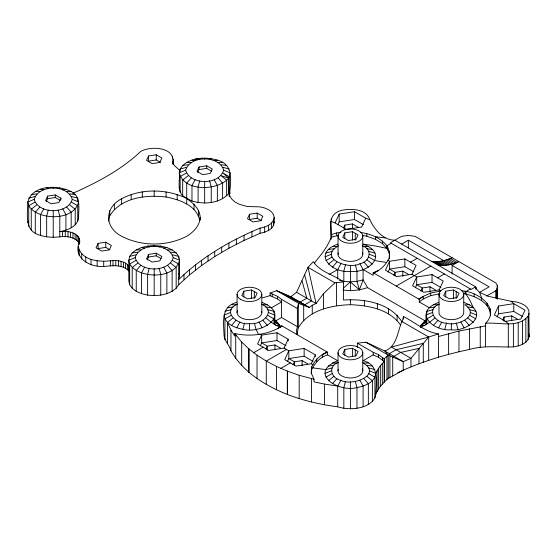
<?xml version="1.0" encoding="UTF-8"?>
<svg xmlns="http://www.w3.org/2000/svg" width="557" height="557" viewBox="0 0 557 557"><rect width="100%" height="100%" fill="white"/><g stroke="black" fill="none" stroke-linecap="round" stroke-linejoin="round"><path stroke-width="0.84" d="M266.274 384.414L266.274 361.096L257.042 355.22L248.819 348.87L241.696 342.095L234.817 333.532C250.72 336.999 268.244 334.799 282.134 326.033L327.62 352.289L327.62 354.886L337.716 360.713C307.534 372.939 338.364 392.873 356.974 387.561C364.744 386.168 374.812 382.443 375.787 373.406C377.82 368.964 380.709 364.96 384.121 361.486L378.447 357.211L373.19 354.886L363.094 360.713C379.428 364.382 376.156 381.329 375.787 394.126C375.293 400.859 368.838 404.765 363.094 406.819C354.865 409.339 345.946 409.339 337.716 406.819C320.56 404.619 303.614 400.671 287.44 394.488L287.315 394.419C273.536 388.953 260.328 381.837 248.951 372.264L248.819 372.194C241.808 366.04 235.59 358.973 230.967 350.833C229.581 345.319 224.84 341.441 224.067 335.843C223.698 323.046 220.419 306.092 236.76 302.43M288.213 340.954L288.213 339.227L276.996 332.752L261.672 335.119L259.917 334.103M313.118 361.382L304.143 356.202L304.143 348.424L288.825 350.792L284.112 348.076L268.787 350.444L257.571 343.968L261.672 335.119L261.672 342.903L260.307 345.848M337.82 224.812L339.185 221.867L339.185 214.083L354.51 211.716L365.726 218.191L369.862 219.757C374.645 229.756 382.972 240.032 394.892 240.206L475.657 286.834L477.029 289.731L479.584 292.341L488.224 296.282L511.075 301.288L516.067 301.88L520.621 303.196L524.429 305.145L527.235 307.603L528.844 310.388L529.15 336.644C527.507 343.558 519.618 346.029 513.387 346.9C498.696 347.352 483.866 345.18 469.523 349.462C446.108 354.252 423.097 361.242 401.291 371.066M363.484 224.68L354.51 219.5L354.51 211.716M389.308 258.928L389.58 254.695L387.282 248.916L387.289 246.326C380.939 237.853 370.447 233.794 360.247 232.415M389.58 254.695L389.58 252.105L387.289 246.326M490.425 315.561C490.341 302.604 475.838 296.421 465.067 293.824L465.067 291.227L461.732 290.789M497.102 316.773L498.473 313.828L498.473 306.044L513.798 303.676L525.014 310.152L520.906 319.001L505.582 321.368L494.365 314.893L498.473 306.044M522.765 316.641L513.791 311.46L513.798 303.676L511.075 301.288M327.008 351.933C320.178 355.088 314.823 360.226 311.607 367.014L311.231 372.946L314.009 379.254L314.009 381.851L324.432 384.072L337.716 386.092L340.884 380.334C352.17 386.6 383.453 374.589 362.287 362.342M311.342 373.844L311.607 367.014M389.58 252.105L389.197 258.03C385.973 264.812 380.626 269.95 373.803 273.111L373.19 272.756L373.19 275.353L363.094 269.525L359.919 263.76C348.64 270.027 317.351 258.023 338.524 245.769M475.657 288.561L475.657 286.834L471.166 289.424L390.408 242.796L401.625 236.328L408.351 235.409L415.083 236.328L495.848 282.956C497.916 285.059 497.916 288.623 495.848 290.726L486.56 296.087M369.862 219.757C366.555 209.55 353.089 208.429 344.024 209.919C327.238 212.349 330.614 226.065 330.942 239.496M79.672 243.005C80.904 232.763 67.446 230.347 59.801 231.649C67.571 230.264 77.639 226.539 78.614 217.495C78.502 208.569 81.266 196.336 71.178 191.587C58.116 184.91 32.278 184.548 27.85 201.954C27.481 214.751 24.202 231.698 40.543 235.367C47.658 237.672 55.185 237.526 62.516 236.551C68.532 236.412 75.898 237.651 79.191 243.298M27.85 222.675L28.198 221.157M34.193 199.364C38.656 184.304 67.808 184.304 72.271 199.364C67.808 214.417 38.656 214.417 34.193 199.364L27.85 201.954L28.713 205.742L28.713 226.469M78.328 246.64C81.559 261.282 100.817 262.347 112.994 260.516C118.571 260.356 124.817 261.442 128.73 265.759L128.73 270.939C122.345 264.109 112.027 265.675 103.706 266.476C89.552 267.395 72.18 257.508 79.672 241.278M78.328 251.82L78.843 249.543M223.698 170.219C219.242 185.279 190.09 185.279 185.627 170.219C190.09 155.159 219.242 155.159 223.698 170.219L230.048 172.809L229.185 176.604L229.185 192.144L228.704 193.711C219.493 203.542 204.287 204.698 191.977 201.042C170.72 189.074 143.497 187.27 121.656 198.717C104.333 207.664 104.333 227.326 121.656 236.272C141.659 246.577 166.717 246.577 186.72 236.272C193.495 232.088 199.698 225.877 200.193 217.495C199.719 207.051 190.383 201.077 182.682 195.681C176.694 189.596 180.245 180.308 179.284 172.809C179.556 168.179 182.981 164.754 186.72 162.449C195.98 157.185 207.336 157.262 217.355 160.117C234.894 164.538 230.396 182.717 229.352 196.565M108.531 221.15L109.75 215.803L109.75 210.623M274.176 217.495C273.445 224.276 265.898 227.068 260.07 228.112C249.432 232.548 239.016 237.498 228.906 243.033C210.748 253.066 193.571 265.055 178.706 279.572L179.57 275.778L179.57 260.237L178.706 256.443L176.165 252.913L172.134 249.877L166.877 247.545L160.757 246.083L154.185 245.581L147.619 246.083L141.499 247.545L136.242 249.877L132.204 252.913L129.67 256.443L128.806 260.237L128.806 280.965L129.67 284.752L132.204 288.289L136.242 291.325L141.499 293.65L147.619 295.119L154.185 295.614L160.757 295.119L166.877 293.65L172.134 291.325L176.165 288.289L178.706 284.752L189.575 274.886L201.606 265.48L214.737 256.575L228.906 248.213L244.036 240.443L260.07 233.292L264.659 232.192L268.606 230.445L271.628 228.168L273.529 225.522L274.176 222.675L274.176 217.495L273.529 214.647L271.628 212.001L268.606 209.724L264.659 207.977L260.07 206.877L247.266 206.515L239.169 204.238L234.803 201.843L231.566 198.912L229.658 195.611L229.185 192.144M135.149 257.647C139.612 242.587 168.764 242.587 173.227 257.647C168.764 272.707 139.612 272.707 135.149 257.647L128.806 260.237L129.67 264.032L129.67 284.752M172.573 163.779C176.59 147.006 150.794 145.558 140.726 151.434C121.405 169.767 97.064 182.564 72.737 193.349M179.284 188.35L179.633 186.832M261.33 304.059C278.061 311.391 260.954 325.657 249.445 323.52C237.936 325.657 220.837 311.391 237.567 304.059M297.389 334.687L296.47 330.663L297.382 326.66L297.382 308.522L298.308 304.47L298.963 303.551L309.344 307.443L312.268 305.243L316.077 303.551L323.436 293.72L334.854 282.831L343.474 281.912L343.474 300.049C364.403 298.552 389.942 302.883 402.015 321.918M296.832 334.228L298.308 327.781L298.308 304.47M391.195 243.256L386.795 245.79L386.795 248.387L376.372 246.159L363.094 244.14C389.169 253.546 369.235 273.32 350.402 271.489C331.568 273.32 311.635 253.546 337.716 244.14M340.884 380.334C330.879 378.468 327.669 365.831 338.524 362.342M359.919 263.76C369.932 261.894 373.141 249.264 362.287 245.769M438.491 357.225L438.491 333.908C425.088 331.972 415.181 322.322 403.428 316.529L402.502 320.588L401.848 321.5C397.621 331.478 396.779 347.06 384.734 350.966L365.949 342.228L357.336 343.14L357.336 347.457M438.665 302.43C412.591 311.836 432.524 331.603 451.358 329.772C465.039 332.042 488.642 316.292 469.307 304.756L464.823 304.756C481.151 315.722 456.886 326.757 446.436 323.144C435.358 323.255 425.555 309.253 439.473 304.059M420.598 326.952L420.981 325.469L424.894 320.741L426.384 319.878M48.306 209.975L46.663 216.109L46.663 236.829M149.262 268.265L147.619 274.392L147.619 295.119M199.74 180.837L198.097 186.964L198.097 202.504M230.41 312.526L224.067 315.116C225.042 324.16 235.11 327.885 242.88 329.271L244.523 323.144M345.479 264.853L343.836 270.987L343.836 281.348L343.391 282.907M345.479 381.427L343.836 387.561L343.836 408.281M444.792 329.271L446.436 323.144M185.627 170.219L179.284 172.809C184.109 191.977 217.502 190.954 228.704 178.17L229.185 176.604L223.051 173.06L228.704 178.17L228.704 193.711M528.127 339.526L528.127 316.209L529.15 313.326M343.042 290.058L350.402 290.691L359.404 289.912L363.094 279.886L363.094 269.525M265.933 307.032L271.433 307.791L281.529 301.964L277.49 298.928L270.096 295.649L270.096 293.059L276.676 290.684L290.851 296.763L296.575 292.293L308.014 267.332L313.368 261.672C320.247 272.276 333.831 274.594 343.474 281.912M47.624 196.12L45.57 200.548L51.181 203.785L58.84 202.602L60.894 198.174L55.282 194.936L47.624 196.12L47.624 198.717L46.252 201.662M98.102 243.402L96.048 247.823L101.659 251.061L109.318 249.877L111.372 245.456L105.76 242.211L98.102 243.402L98.102 248.582L105.76 247.399L109.966 249.821M148.58 155.974L146.526 160.395L152.138 163.633L159.796 162.449L161.85 158.021L156.239 154.783L148.58 155.974L148.58 161.154L156.239 159.963L160.444 162.393M148.58 254.41L146.526 258.831L152.138 262.068L159.796 260.885L161.85 256.464L156.239 253.226L148.58 254.41L148.58 257L147.208 259.945M199.058 166.982L197.004 171.403L202.609 174.64L210.274 173.457L212.328 169.036L206.717 165.798L199.058 166.982L199.058 169.572L197.686 172.517M249.536 214.257L247.482 218.678L253.087 221.916L260.753 220.732L262.807 216.311L257.195 213.073L249.536 214.257L249.536 219.437L257.195 218.253L261.4 220.683M243.841 291.158L241.787 295.579L247.399 298.817L255.057 297.633L257.111 293.205L251.499 289.967L243.841 291.158L243.841 297.013M265.912 349.086L267.283 346.141L274.942 344.95L280.554 348.188M365.726 218.191L361.618 227.033L346.301 229.407L335.084 222.932L339.185 214.083M284.112 348.076L288.213 339.227M343.425 228.05L344.797 225.105L352.456 223.921L358.067 227.159M344.797 232.868L342.743 237.289L348.348 240.533L356.014 239.343L358.067 234.922L352.456 231.684L344.797 232.868L344.797 238.73M287.454 361.521L288.825 358.576L288.825 350.792L284.718 359.641L295.934 366.116L311.259 363.749L313.013 364.765M293.066 364.758L294.43 361.813L302.096 360.63L307.701 363.867M311.259 363.749L315.359 354.9L304.143 348.424M344.797 349.441L342.743 353.862L348.348 357.1L356.014 355.916L358.067 351.495L352.456 348.257L344.797 349.441L344.797 355.296M388.111 272.171L389.552 269.073L389.552 261.289L387.79 260.279M393.792 275.255L395.157 272.31L402.822 271.127L408.427 274.364M411.985 274.246L416.093 265.397L404.876 258.921L389.552 261.289L385.444 270.138L396.661 276.613L411.985 274.246L416.699 276.968L432.023 274.594L443.24 281.069L439.132 289.918L423.814 292.286L412.591 285.811L416.699 276.968L416.699 284.745L415.348 287.663M420.939 290.935L422.31 287.983L429.969 286.799L435.581 290.037M445.753 291.158L443.699 295.579L449.304 298.817L456.97 297.633L459.024 293.205L453.412 289.967L445.753 291.158L445.753 297.013M502.713 320.017L504.078 317.065L511.744 315.882L517.349 319.119M335.084 222.932L330.942 221.359L331.77 237.045L326.813 246.34L322.823 252.432L314.475 262.96M375.787 394.126C378.83 387.442 383.857 381.851 389.559 377.298M43.711 208.882L40.543 214.64L40.543 235.367M144.667 267.165L141.499 272.93L141.499 293.65M195.145 179.737L191.977 185.502L191.977 201.042M236.76 327.808L239.928 322.043M337.716 279.022L337.716 269.525L340.884 263.76M438.665 327.808L441.84 322.043M311.607 369.611C315.081 362.934 320.101 357.058 327.62 354.886M109.75 215.803C121.266 197.331 146.296 194.678 166.097 197.018C179.368 199.573 196.725 205.331 199.671 220.384M298.308 327.781C308.745 309.998 331.283 305.313 350.402 304.7C368.4 305.431 389.622 309.212 400.546 325.051M438.491 333.908L428.688 336.999L410.969 358.339L403.226 361.646L388.236 355.094L365.949 342.228M39.77 207.134L35.286 212.314L35.286 233.035M191.204 177.989L186.72 183.169L186.72 203.897M140.726 265.417L136.242 270.598L136.242 291.325M231.503 325.483L235.987 320.296M332.459 267.193L336.943 262.013M332.459 383.766L336.943 378.586M433.409 325.483L437.899 320.296M485.544 346.545L485.634 323.276C499.135 322.009 517.857 328.519 528.127 316.209M485.634 323.276C500.304 308.78 479.298 293.003 465.067 291.227M384.121 382.206L384.121 358.889L388.236 355.094L384.734 350.966L403.226 361.646L403.226 370.224L388.236 378.412L388.236 355.094M343.335 288.185L350.402 281.849L356.974 281.348L363.094 279.886L367.585 287.656L424.894 320.741M425.144 325.476L420.981 325.469L426.147 320.964M36.748 204.858L31.248 209.279L31.248 230.006M188.175 175.713L182.682 180.134L182.682 195.681M137.704 263.141L132.204 267.562L132.204 288.289M227.465 343.168L227.465 322.447L232.965 318.019M328.421 264.157L333.922 259.736M328.421 380.73L333.922 376.309M434.871 318.019L429.377 322.447L420.723 327.439M242.88 329.271C261.491 334.59 292.321 314.649 262.138 302.43M277.49 328.707L281.529 325.678L282.134 326.033M434.871 307.032L429.377 307.791L419.282 301.964L419.282 299.367L423.313 296.331L430.714 293.052L440.893 290.935L439.132 289.918M419.282 301.964L423.313 298.928L430.714 295.649L440.044 293.706M420.981 325.469L426.189 322.106M470.38 288.972L465.993 291.513L465.993 294.103L469.836 300.126L473.339 307.791L467.845 307.032M34.847 202.205L28.713 205.742C37.96 220.816 74.109 221.129 78.614 201.954L72.271 199.364M58.158 188.746L59.801 187.8M186.275 173.06L180.148 176.604L180.148 192.144M209.592 159.601L211.235 158.654M135.797 260.495L129.67 264.032C138.916 279.099 175.065 279.412 179.57 260.237L173.227 257.647M159.114 247.03L160.757 246.083M231.058 315.373L224.931 318.91L224.931 339.638M325.887 260.627L332.014 257.083M329.062 274.517L337.716 269.525M401.625 244.098L408.351 240.213L444.632 261.156M274.42 319.878L275.917 320.741L281.529 317.504L297.382 326.66M253.734 352.658L263.176 347.206M410.481 262.159L417.214 258.274M286.465 349.434L266.274 361.096L276.439 366.422L287.44 371.164L299.179 375.286L314.009 379.254M396.236 286.061L430.784 266.114M449.109 259.43L452.103 257.696C445.795 260.509 438.839 262.263 431.912 261.581M452.103 274.107L452.103 265.473L458.829 261.588C452.528 264.394 445.572 266.149 438.638 265.466M280.881 368.33L290.322 362.879M437.628 277.832L444.361 273.947M373.803 273.111L418.669 299.012L423.313 296.331L423.313 298.928M325.887 377.193L332.014 373.656M432.97 315.373L426.843 318.91L426.843 324.09M479.396 292.453L489.116 286.841L452.103 265.473M397.747 372.73L400.643 371.352M373.19 272.756L378.447 270.423M327.62 352.289L322.364 354.614L322.364 357.211M325.023 256.833L331.366 254.243M432.323 312.526L425.98 315.116L425.98 324.62M325.023 373.406L331.366 370.816M270.096 295.649L262.563 297.835M331.77 234.441L336.693 232.937L340.87 232.387M331.77 237.045L338.364 235.319M438.491 336.498L458.975 331.046L485.634 325.873M339.241 280.248L343.836 281.348L350.402 281.849L359.404 289.912L367.585 287.656M312.7 367.857L325.887 369.611L332.014 367.968M428.688 360.316L428.688 336.999L391.467 347.081L410.969 358.339L410.969 366.924M28.713 198.16L34.847 196.517M186.275 167.372L180.148 169.015L180.148 171.605M129.67 256.443L135.797 254.8M325.887 253.038L332.014 251.395M224.931 311.328L231.058 309.685M432.97 309.685L426.843 311.328L426.843 313.918M110.523 260.767L110.279 265.974M214.18 160.701L217.355 160.117M62.753 189.84L65.921 189.262M163.702 248.13L166.877 247.545M199.058 169.572L206.717 168.388L211.625 171.222M47.624 198.717L55.282 197.526L60.191 200.36M339.185 221.867L354.51 219.5M148.58 257L156.239 255.816L161.147 258.65M413.851 271.879L404.876 266.699L389.552 269.073L395.157 272.31L395.157 275.764M440.998 287.558L432.023 282.371L416.699 284.745L422.31 287.983L422.31 291.436M285.971 345.709L276.996 340.529L261.672 342.903L267.283 346.141L267.283 350.457M513.791 311.46L498.473 313.828M304.143 356.202L288.825 358.576L294.43 361.813L294.43 365.267M182.682 165.485L188.175 164.726M31.248 194.623L36.748 193.864M132.204 252.913L137.704 252.154M328.421 249.501L333.922 248.742M227.465 307.791L232.965 307.032M328.421 366.074L333.922 365.315M275.666 325.476L279.83 325.469L280.213 326.952M186.72 162.449L191.204 162.449M218.128 162.449L222.612 162.449M35.286 191.587L39.77 191.587M66.694 191.587L71.178 191.587M332.459 246.473L336.943 246.473M363.867 246.473L368.351 246.473M136.242 249.877L140.726 249.877M167.65 249.877L172.134 249.877M231.503 304.756L235.987 304.756M262.911 304.756L267.395 304.756M433.409 304.756L437.899 304.756M332.459 363.039L336.943 363.039M363.867 363.039L368.351 363.039M385.353 237.943L375.488 236.732L375.488 239.329L382.478 243.674L387.282 248.916M463.396 293.602L465.067 293.824M221.15 164.726L226.643 165.485M69.716 193.864L75.216 194.623M366.889 248.742L372.382 249.501M170.672 252.154L176.165 252.913M366.889 365.315L372.382 366.074M386.481 262.465L374.924 260.627L368.79 257.083M362.698 235.451L366.791 236.175L375.488 239.329M191.977 160.117L195.145 160.701L195.375 158.933L199.74 159.601L198.097 158.654M40.543 189.262L43.711 189.84M141.499 247.545L144.667 248.13M223.051 167.372L229.185 169.015M368.79 251.395L374.924 253.038M71.616 196.517L77.75 198.16L77.75 200.75M469.746 309.685L475.873 311.328M172.573 254.8L178.706 256.443L178.706 258.17M267.833 309.685L273.967 311.328L273.967 313.055M368.79 367.968L374.924 369.611M228.704 178.17L221.15 175.713L226.643 180.134L226.643 195.681M369.437 254.243L375.787 256.833M470.393 312.526L476.743 315.116M268.488 312.526L274.831 315.116L274.831 324.62M369.437 370.816L375.787 373.406M464.051 302.43L469.307 304.756M270.096 293.059L277.49 296.338L281.529 299.374L297.382 308.522M357.336 343.14L373.19 352.296L378.447 354.621L384.121 358.889M280.916 292.502L300.098 302.103L306.823 298.218L302.033 280.853M278.256 291.367L304.721 304.77L311.447 300.884L304.665 274.866M418.669 299.012L419.282 299.367M450.328 258.455L457.06 262.34M448.566 259.137L455.299 263.022M446.811 259.736L453.544 263.621M445.078 260.265L451.804 264.15M443.351 260.704L450.084 264.596M441.652 261.073L448.378 264.958M439.967 261.358L446.693 265.243M438.303 261.56L445.029 265.452M436.66 261.686L443.393 265.571M435.052 261.734L441.778 265.619M433.464 261.693L440.197 265.585M469.746 315.373L475.873 318.91M334.854 282.831L308.014 267.332L316.077 303.551L296.575 292.293M401.848 321.5L428.688 336.999M290.851 296.763L309.344 307.443L276.676 290.684L298.963 303.551M267.833 315.373L273.967 318.91L273.967 324.09M368.79 373.656L374.924 377.193L374.924 397.921M46.663 187.8L48.306 188.746M71.616 202.205L77.75 205.742L77.75 221.289M147.619 246.083L149.262 247.03M172.573 260.495L178.706 264.032L178.706 284.752M280.08 327.439L271.433 322.447L265.933 318.019M313.013 367.362L313.5 367.641M274.615 322.106L279.83 325.469L275.917 320.741M179.089 169.767L174.188 165.401L172.573 162.052M467.845 318.019L473.339 322.447M366.889 259.736L372.382 264.157M366.889 376.309L372.382 380.73L372.382 401.458M170.672 263.141L176.165 267.562L176.165 288.289M69.716 204.858L75.216 209.279L75.216 224.819M274.016 320.4L279.83 325.469M505.582 321.368L508.304 323.756L508.304 347.081M464.823 320.296L469.307 325.483M363.867 262.013L368.351 267.193M218.128 177.989L222.612 183.169L222.612 198.717M363.867 378.586L368.351 383.766L368.351 404.486M262.911 320.296L267.395 325.483M167.65 265.417L172.134 270.598L172.134 291.325M66.694 207.134L71.178 212.314L71.178 227.855M227.465 322.447L230.967 330.113L234.817 336.129L234.817 333.532M460.876 322.043L464.051 327.808M359.919 380.334L363.094 386.092L363.094 406.819M214.18 179.737L217.355 185.502L217.355 201.042M258.97 322.043L262.138 327.808M163.702 267.165L166.877 272.93L166.877 293.65M62.753 208.882L65.921 214.64L65.921 230.187M258.406 334.277L256.018 329.271L254.375 323.144M479.584 292.341L481.673 298.037L481.673 300.634M359.404 289.912L356.974 281.348L356.974 270.987L355.331 264.853M456.287 323.144L457.931 329.271M355.331 381.427L356.974 387.561L356.974 408.281M209.592 180.837L211.235 186.964L211.235 202.504M159.114 268.265L160.757 274.392L160.757 295.119M58.158 209.975L59.801 216.109L59.801 236.829M273.696 220.544L274.176 222.675M274.309 323.206L274.657 324.724M229.7 192.019L230.048 193.53M172.9 162.964L173.227 164.392L173.227 159.211M179.048 273.508L179.57 275.778M78.265 215.977L78.614 217.495M528.844 333.706L529.15 336.644M525.85 318.834L525.85 342.151M522.466 321.034L522.466 344.351M518.219 322.656L518.219 345.974M513.387 323.582L513.387 346.9M511.744 315.882L511.744 320.198M504.078 317.065L504.078 321.382M497.436 286.841L497.436 298.928M497.387 286.173L497.387 299.123M497.255 285.504L497.255 298.545M497.032 288.839L497.032 298.336M496.719 289.487L496.719 298.12M496.329 290.113L496.329 297.891M495.848 290.726L495.848 298.225M490.153 308.724L490.153 311.328M487.131 303.057L487.131 305.661M480.252 326.722L480.252 347.45M475.977 287.823L475.977 289.549M474.146 293.999L474.146 296.596M469.523 328.741L469.523 349.462M463.73 294.395L463.73 312.526A12.372 7.144 0 0 1 451.358 319.669A12.372 7.144 0 0 1 438.986 312.526L438.986 294.395M458.975 331.046L458.975 351.766M456.218 291.59L456.218 298.496M453.412 289.967L453.412 298.336M451.358 323.52L451.358 329.772M448.622 333.629L448.622 354.356M432.023 274.594L432.023 282.371M430.714 293.052L430.714 295.649M429.969 286.799L429.969 291.979M423.285 362.245L423.285 343.349L396.09 349.747L389.357 353.639L389.907 355.826L389.907 377.5M418.989 363.77L418.989 348.383L400.713 352.421L392.72 357.058L392.72 375.961M408.351 240.213L408.351 247.983M404.876 258.921L404.876 266.699M403.428 316.529L403.428 319.119M402.822 271.127L402.822 276.307M397.113 315.088L397.113 320.275M388.542 308.641L388.542 313.821M386.934 356.188L386.934 379.505M384.518 358.471L384.518 381.782M382.478 241.077L382.478 243.674M382.478 357.657L382.478 360.247M382.318 363.415L382.318 384.135M380.34 365.831L380.34 386.558M378.586 368.309L378.586 389.03M378.447 354.621L378.447 357.211M377.374 303.69L377.374 308.87M377.068 370.837L377.068 391.557M373.19 352.296L373.19 354.886M366.791 233.578L366.791 236.175M364.362 300.585L364.362 305.765M362.781 236.105A12.372 7.144 0 0 1 344.219 242.295A12.372 7.144 0 0 1 344.219 229.923A12.372 7.144 0 0 1 362.781 236.105L362.781 254.243M362.781 352.678A12.372 7.144 0 0 1 344.219 358.868A12.372 7.144 0 0 1 344.219 346.496A12.372 7.144 0 0 1 362.781 352.678L362.781 370.816M355.262 233.299L355.262 240.213M355.262 349.873L355.262 355.923M352.456 223.921L352.456 228.238M352.456 231.684L352.456 240.053M352.456 348.257L352.456 356.626M350.402 265.229L350.402 290.691M350.402 299.52L350.402 304.7M350.402 381.803L350.402 408.782M344.797 225.105L344.797 229.421M338.029 236.105L338.029 254.243M338.029 352.678L338.029 370.816M337.716 386.092L337.716 406.819M336.693 232.937L336.693 235.541M336.442 282.448L336.442 305.765M331.248 218.428L331.248 220.154M324.432 384.072L324.432 404.8M323.436 293.72L323.436 308.87M316.689 358.882L316.689 361.486M315.359 354.9L315.359 356.626M312.268 305.243L312.268 313.821M311.551 378.732L311.551 402.05M303.697 305.118L303.697 320.275M302.096 360.63L302.096 365.81M299.179 375.286L299.186 398.603M287.44 371.164L287.44 394.488M287.315 371.094L287.315 394.419M281.529 299.374L281.529 317.504M277.49 296.338L277.49 298.928M276.996 332.752L276.996 340.529M276.439 366.422L276.439 389.747M274.942 344.95L274.942 349.267M273.529 220.342L273.529 225.522M272.234 294.005L272.234 296.596M271.628 222.988L271.628 228.168M268.606 225.265L268.606 230.445M264.659 227.012L264.659 232.192M261.825 294.395L261.825 312.526M260.07 228.112L260.07 233.292M257.195 213.073L257.195 218.253M257.042 355.22L257.042 378.544M254.305 291.59L254.305 298.496M251.945 231.608L251.945 236.788M251.499 289.967L251.499 298.336M249.445 323.52L249.445 329.772M248.951 348.947L248.951 372.264M248.819 348.87L248.819 372.194M244.036 235.263L244.036 240.443M241.696 342.095L241.696 365.413M237.073 294.395L237.073 312.526M236.356 239.071L236.356 244.251M235.722 334.959L235.729 358.276M230.967 330.113L230.967 350.833M229.233 193.885L229.233 196.475M228.906 243.033L228.906 248.213M221.693 247.141L221.693 252.321M214.737 251.395L214.737 256.575M208.04 255.781L208.04 260.961M206.717 165.798L206.717 168.388M204.663 158.153L204.663 159.225M204.663 181.206L204.663 203.006M201.606 260.3L201.606 265.48M200.193 217.495L200.193 220.085M198.626 210.623L198.626 215.803M195.451 264.944L195.451 270.124M194.031 204.217L194.031 209.397M189.575 269.706L189.575 274.886M183.991 274.587L183.991 279.767M177.189 194.49L177.189 199.671M172.573 156.364L172.573 158.091M166.097 191.838L166.097 197.018M156.239 154.783L156.239 159.963M156.239 253.226L156.239 255.816M154.185 190.933L154.185 196.113M154.185 245.581L154.185 246.654M154.185 268.634L154.185 295.614M142.279 191.838L142.279 197.018M131.187 194.49L131.187 199.671M127.344 264.38L127.344 269.56M125.576 263.162L125.576 268.342M123.459 262.131L123.459 267.318M121.656 198.717L121.656 203.897M121.071 261.337L121.071 266.518M118.474 260.794L118.474 265.974M115.759 260.516L115.759 265.696M114.345 204.217L114.345 209.397M112.994 260.516L112.994 265.696M105.76 242.211L105.76 247.399M103.706 261.289L103.706 266.476M97.141 260.794L97.141 265.974M91.021 259.325L91.021 264.512M85.764 257L85.764 262.18M81.726 253.964L81.726 259.144M79.191 238.111L79.191 244.572M79.191 250.427L79.191 255.614M78.252 236.614L78.252 241.794M76.866 235.235L76.866 240.415M75.098 234.017L75.098 239.197M72.981 232.993L72.981 238.173M70.593 232.192L70.593 237.373M67.996 231.649L67.996 236.829M65.28 231.371L65.28 236.551M62.516 231.371L62.516 236.551M60.894 198.174L60.894 199.9M55.282 194.936L55.282 197.526M53.228 187.298L53.228 188.37M53.228 210.351L53.228 237.331M261.637 311.286A12.372 7.144 0 0 1 248.909 319.662A12.372 7.144 0 0 1 237.498 310.681M362.356 252.391A12.372 7.144 0 0 1 350.945 261.379A12.372 7.144 0 0 1 338.217 252.996M362.356 368.964A12.372 7.144 0 0 1 350.945 377.952A12.372 7.144 0 0 1 338.217 369.57M240.701 299.443A12.372 7.144 0 0 0 261.4 296.24A12.372 7.144 0 0 0 246.243 287.496A12.372 7.144 0 0 0 240.701 299.443M442.613 299.443A12.372 7.144 0 0 0 463.313 296.24A12.372 7.144 0 0 0 448.155 287.496A12.372 7.144 0 0 0 442.613 299.443"/></g></svg>
